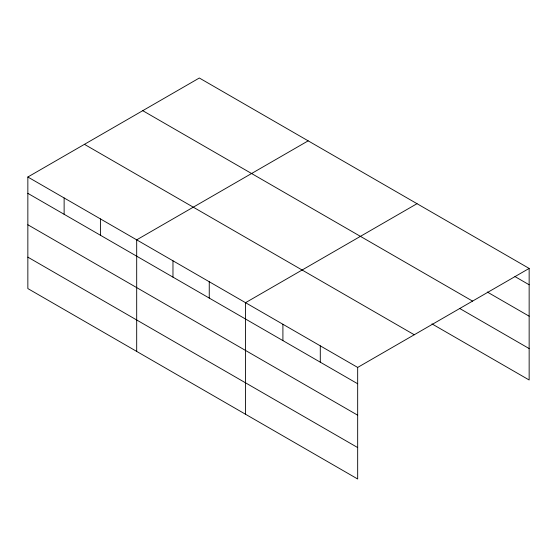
<?xml version="1.0" encoding="UTF-8"?>
<svg xmlns="http://www.w3.org/2000/svg" width="557" height="557" viewBox="0 0 557 557"><rect width="100%" height="100%" fill="white"/><g stroke="black" fill="none" stroke-linecap="round" stroke-linejoin="round"><path stroke-width="0.84" d="M27.85 177.008L357.671 367.432L357.671 478.992L27.85 288.575L27.85 177.008L199.329 78.008L529.15 268.425L529.15 379.992L431.96 323.882M308.174 140.844L136.688 239.851L136.688 351.411M417.012 203.688L245.533 302.688L245.533 414.248M357.671 367.432L529.15 268.425M514.947 276.564L529.15 284.766M487.284 292.021L529.15 316.188M142.745 110.676L472.559 301.1M459.622 308.425L529.15 348.564M84.441 144.34L414.255 334.757M27.85 193.349L357.671 383.766M27.85 224.77L357.671 415.195M27.85 257.146L357.671 447.57M320.289 345.848L320.289 362.189M282.907 324.271L282.907 340.606M209.251 281.745L209.251 298.079M172.969 260.794L172.969 277.135M100.413 218.901L100.413 235.242M64.132 197.958L64.132 214.292"/></g></svg>
